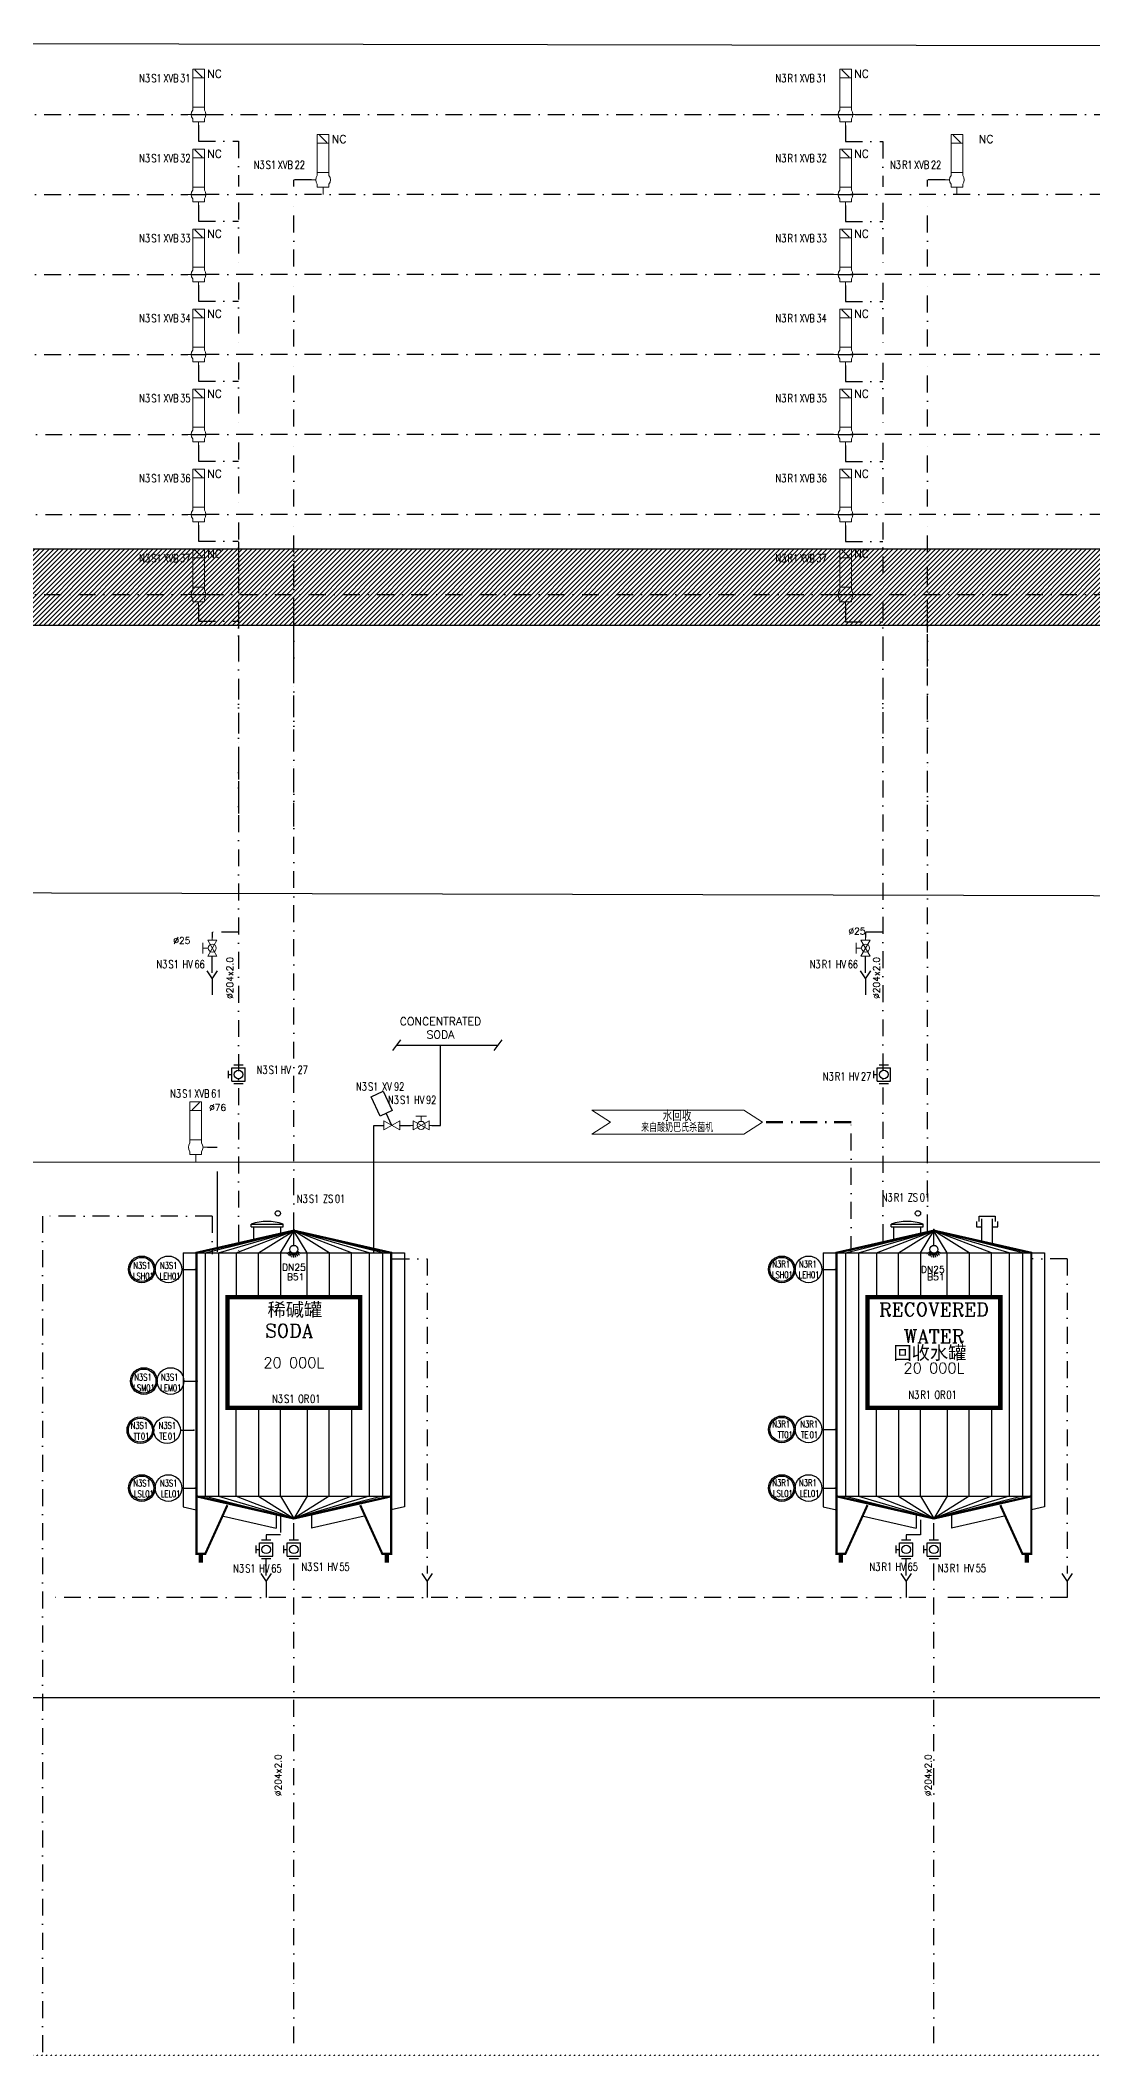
# Model space of a CAD drawing. Header units: inches. Extents: x 23279 to 25519, y 22340 to 23763.
# Drawn here: x 24223 to 24618, y 22953 to 23706 of the extents above; entities that cross this region are included whole.
import ezdxf
from ezdxf.enums import TextEntityAlignment as Align

# ---------------------------------------------------------------- set-up
doc = ezdxf.new("R2010")
doc.units = ezdxf.units.IN
doc.header["$MEASUREMENT"] = 0
doc.linetypes.add('DASHDOT', pattern=[25.4, 12.7, -6.35, 0, -6.35])
doc.linetypes.add('DASHDOT2', pattern=[12.7, 6.35, -3.175, 0, -3.175])
for name, color, linetype, lineweight in [('17 Pipe CIP', 4, 'DASHDOT2', 50), ('19 Pipe Process', 30, 'Continuous', 30), ('31 Equipment', 7, 'Continuous', 9), ('40 TXT Data', 7, 'Continuous', 9)]:
    doc.layers.add(name, color=color, linetype=linetype, lineweight=lineweight)
for name, color, linetype in [('CUVERIE', 7, 'Continuous'), ('FUTUR', 253, 'DASHDOT'), ('Future', 140, 'Continuous'), ('LIBELLE-INSTRUM', 7, 'Continuous'), ('MATERIEL-DIVERS', 7, 'Continuous'), ('REPERES', 7, 'Continuous'), ('Skid', 5, 'Continuous'), ('techn-data', 7, 'Continuous'), ('TEXTES', 7, 'Continuous'), ('TUYAUTERIE-EAU UTILITES FROIDE', 142, 'Continuous'), ('TUYAUTERIE-EGOUT', 32, 'Continuous'), ('TUYAUTERIE-NEP', 4, 'DASHDOT2'), ('TUYAUTERIE-NEP (CONCENTRES + DETERGENTS)', 1, 'Continuous'), ('TUYAUTERIE-PROCESS', 30, 'Continuous'), ('TXT_ENG', 7, 'Continuous'), ('TXT_FR', 7, 'Continuous'), ('VANNES', 7, 'Continuous')]:
    doc.layers.add(name, color=color, linetype=linetype)
doc.layers.get('REPERES').off()
doc.styles.add('ROMANC', font='romanc')
doc.styles.add('ROMANS', font='ROMANS.SHX')
doc.styles.add('USER1', font='TXT.SHX', dxfattribs={"bigfont": 'gbcbig.shx'})

# ---------------------------------------------------------------- blocks, each defined once
blk = doc.blocks.new('APV-VLV-SSEAT-SW42-3')
at = {"layer": '31 Equipment', "ltscale": 38}
for p, q in [((1.25, 15.25), (-1.25, 12.75)), ((-2, 2.5), (-2, 1.5)), ((2, 2.5), (2, 1.5)), ((-2, -2.5), (-2, -1.5)), ((2, -2.5), (-2, -2.5)), ((-2, -2.5), (2, -2.5)), ((0, -2.5), (0, -5)), ((2, -2.5), (2, -1.5))]:
    blk.add_line(p, q, dxfattribs=at)
at = {"layer": '31 Equipment'}
for p, q in [((-4, 0), (-2.5, 0)), ((2.5, 0), (4, 0))]:
    blk.add_line(p, q, dxfattribs=at)
at = {"layer": '31 Equipment', "lineweight": 30}
blk.add_line((2.5, 0), (-2.5, 0), dxfattribs=at)
at = {"layer": '31 Equipment', "ltscale": 38}
for points in [[(-2, 12.5), (2, 12.5), (2, 15.5), (-2, 15.5)], [(-2, 2.5), (2, 2.5), (2, 12.5), (-2, 12.5)]]:
    blk.add_lwpolyline(points, close=True, dxfattribs=at)
for start, end in [(143.1301, 216.8699), (323.1301, 36.8699)]:
    blk.add_arc((0, 0), 2.5, start, end, dxfattribs=at)
blk = doc.blocks.new('APV-VLV-SSEAT-SW41-3')
at = {"layer": '31 Equipment', "ltscale": 38}
for p, q in [((1.25, 15.25), (-1.25, 12.75)), ((-2, 2.5), (-2, 1.5)), ((2, 2.5), (2, 1.5)), ((2.5, 0), (4, 0)), ((-2, -2.5), (-2, -1.5)), ((2, -2.5), (-2, -2.5)), ((-2, -2.5), (2, -2.5)), ((0, -2.5), (0, -5)), ((2, -2.5), (2, -1.5))]:
    blk.add_line(p, q, dxfattribs=at)
for points in [[(-2, 12.5), (2, 12.5), (2, 15.5), (-2, 15.5)], [(-2, 2.5), (2, 2.5), (2, 12.5), (-2, 12.5)]]:
    blk.add_lwpolyline(points, close=True, dxfattribs=at)
for start, end in [(143.1301, 216.8699), (323.1301, 36.8699)]:
    blk.add_arc((0, 0), 2.5, start, end, dxfattribs=at)
blk = doc.blocks.new('INSTR-F-L-LS')
at = {"layer": 'MATERIEL-DIVERS'}
for radius in [5, 4.5]:
    blk.add_circle((0, 0), radius, dxfattribs=at)
at = {"layer": 'LIBELLE-INSTRUM', "style": 'ROMANS', "width": 0.8}
blk.add_attdef('LS?', text='', height=3, dxfattribs=at).set_placement((0, 0), align=Align.MIDDLE)
blk = doc.blocks.new('INSTR-M-L-LE')
at = {"color": 7, "extrusion": (0, -1, 0)}
blk.add_point((0, -10), dxfattribs=at)
at = {"layer": 'MATERIEL-DIVERS', "color": 7}
blk.add_line((0, -5), (0, -10), dxfattribs=at)
blk.add_circle((0, 0), 5, dxfattribs=at)
at = {"layer": 'LIBELLE-INSTRUM', "style": 'ROMANS', "width": 0.8}
blk.add_attdef('LE?', text='', height=3, dxfattribs=at).set_placement((0, 0), align=Align.MIDDLE)
blk = doc.blocks.new('trou')
at = {"layer": 'CUVERIE'}
for p, q in [((-6, 4), (-6, 5)), ((-6, 5), (6, 5)), ((-6, 4), (6, 4)), ((-5, -1), (-5, 4)), ((5, 4), (5, 1)), ((6, 4), (6, 5))]:
    blk.add_line(p, q, dxfattribs=at)
blk.add_arc((0, -12.5), 18.5, 71.07536, 108.92464, dxfattribs=at)
blk = doc.blocks.new('SPB')
at = {"color": 7}
for p, q in [((0, -6), (0, 0)), ((-2.598, -9), (-1.302, -8.25)), ((-2.124, -9.624), (-1.062, -8.562)), ((-1.5, -10.098), (-0.75, -8.802)), ((-0.774, -10.398), (-0.39, -8.952)), ((0, -10.5), (0, -9)), ((0.774, -10.398), (0.39, -8.952)), ((1.5, -10.098), (0.75, -8.802)), ((2.124, -9.624), (1.062, -8.562)), ((2.598, -9), (1.302, -8.25))]:
    blk.add_line(p, q, dxfattribs=at)
blk.add_circle((0, -7.5), 1.5, dxfattribs=at)
at = {"color": 7, "extrusion": (0, 1, 0)}
blk.add_point((0, 0), dxfattribs=at)
blk = doc.blocks.new('12M3')
at = {"color": 7}
for p, q in [((-33.2, 116.2), (0, 124.5)), ((-28.22, 116.2), (0, 124.5)), ((-21.58, 116.2), (0, 124.5)), ((-13.28, 116.2), (0, 124.5)), ((-4.98, 116.2), (0, 124.5)), ((33.2, 116.2), (0, 124.5)), ((28.22, 116.2), (0, 124.5)), ((21.58, 116.2), (0, 124.5)), ((13.28, 116.2), (0, 124.5)), ((4.98, 116.2), (0, 124.5)), ((-36.52, 116.2), (36.52, 116.2)), ((-33.2, 116.2), (-33.2, 24.9)), ((-28.22, 116.2), (-28.22, 24.9)), ((-21.58, 116.2), (-21.58, 99.6)), ((-13.28, 99.6), (-13.28, 116.2)), ((-4.98, 116.2), (-4.98, 99.6)), ((4.98, 99.6), (4.98, 116.2)), ((13.28, 116.2), (13.28, 99.6)), ((21.58, 99.6), (21.58, 116.2)), ((28.22, 116.2), (28.22, 24.9)), ((33.2, 116.2), (33.2, 24.9)), ((-21.58, 24.9), (-21.58, 58.1)), ((-13.28, 58.1), (-13.28, 24.9)), ((-4.98, 24.9), (-4.98, 58.1)), ((4.98, 58.1), (4.98, 24.9)), ((13.28, 24.9), (13.28, 58.1)), ((21.58, 58.1), (21.58, 24.9)), ((-36.52, 24.9), (36.52, 24.9)), ((-33.2, 24.9), (0, 16.6)), ((-28.22, 24.9), (0, 16.6)), ((-21.58, 24.9), (0, 16.6)), ((-13.28, 24.9), (0, 16.6)), ((-4.98, 24.9), (0, 16.6)), ((4.98, 24.9), (0, 16.6)), ((13.28, 24.9), (0, 16.6)), ((21.58, 24.9), (0, 16.6)), ((28.22, 24.9), (0, 16.6)), ((33.2, 24.9), (0, 16.6))]:
    blk.add_line(p, q, dxfattribs=at)
for points, const_width in [([(-24.9, 21.58), (-33.2, 3.32), (-36.52, 3.32), (-36.52, 116.2), (0, 124.5), (36.52, 116.2), (36.52, 3.32), (33.2, 3.32), (24.9, 21.58)], 0.83), ([(-36.52, 24.9), (0, 16.6), (36.52, 24.9)], 0.83), ([(-34.86, 3.32), (-34.86, 0)], 1.66), ([(34.86, 3.32), (34.86, 0)], 1.66)]:
    blk.add_lwpolyline(points, dxfattribs=dict(at, const_width=const_width))
at = {"color": 7, "const_width": 1.66}
blk.add_lwpolyline([(-24.9, 99.6), (24.9, 99.6), (24.9, 58.1), (-24.9, 58.1)], close=True, dxfattribs=at)
at = {"layer": 'TUYAUTERIE-PROCESS', "color": 7, "extrusion": (0, 1, 0)}
blk.add_point((0, 125), dxfattribs=at)
at = {"layer": 'TUYAUTERIE-PROCESS', "color": 2}
for p in [(0, 125), (0, 16.6)]:
    blk.add_point(p, dxfattribs=at)
at = {"layer": 'TUYAUTERIE-PROCESS', "color": 7, "extrusion": (0, -1, 0)}
blk.add_point((0, 16.6), dxfattribs=at)
at = {"layer": 'MATERIEL-DIVERS'}
blk.add_blockref('SPB', (0, 125), dxfattribs=at)
blk = doc.blocks.new('12M3I')
at = {"color": 7}
for p, q in [((-33.2, 116.2), (0, 124.5)), ((-28.22, 116.2), (0, 124.5)), ((-21.58, 116.2), (0, 124.5)), ((-13.28, 116.2), (0, 124.5)), ((-4.98, 116.2), (0, 124.5)), ((4.98, 116.2), (0, 124.5)), ((13.28, 116.2), (0, 124.5)), ((21.58, 116.2), (0, 124.5)), ((28.22, 116.2), (0, 124.5)), ((33.2, 116.2), (0, 124.5)), ((-41.5, 116.2), (41.5, 116.2)), ((-41.5, 116.2), (-41.5, 20.92)), ((-33.2, 116.2), (-33.2, 24.9)), ((-28.22, 116.2), (-28.22, 24.9)), ((-21.58, 116.2), (-21.58, 99.6)), ((-13.28, 99.6), (-13.28, 116.2)), ((-4.98, 116.2), (-4.98, 99.6)), ((4.98, 99.6), (4.98, 116.2)), ((13.28, 116.2), (13.28, 99.6)), ((21.58, 99.6), (21.58, 116.2)), ((28.22, 116.2), (28.22, 24.9)), ((33.2, 116.2), (33.2, 24.9)), ((41.5, 116.2), (41.5, 20.92)), ((-21.58, 24.9), (-21.58, 58.1)), ((-13.28, 58.1), (-13.28, 24.9)), ((-4.98, 24.9), (-4.98, 58.1)), ((4.98, 58.1), (4.98, 24.9)), ((13.28, 24.9), (13.28, 58.1)), ((21.58, 58.1), (21.58, 24.9)), ((-36.52, 24.9), (36.52, 24.9)), ((-33.2, 24.9), (0, 16.6)), ((-28.22, 24.9), (0, 16.6)), ((-21.58, 24.9), (0, 16.6)), ((-13.28, 24.9), (0, 16.6)), ((-4.98, 24.9), (0, 16.6)), ((33.2, 24.9), (0, 16.6)), ((28.22, 24.9), (0, 16.6)), ((21.58, 24.9), (0, 16.6)), ((13.28, 24.9), (0, 16.6)), ((4.98, 24.9), (0, 16.6)), ((-41.5, 20.92), (-36.55, 19.8)), ((-26.36, 17.48), (-6.64, 13)), ((-6.64, 18.26), (-6.64, 13)), ((6.64, 18.26), (6.64, 13)), ((26.36, 17.48), (6.64, 13)), ((41.5, 20.92), (36.55, 19.8))]:
    blk.add_line(p, q, dxfattribs=at)
for points, const_width in [([(-24.9, 21.58), (-33.2, 3.32), (-36.52, 3.32), (-36.52, 116.2), (0, 124.5), (36.52, 116.2), (36.52, 3.32), (33.2, 3.32), (24.9, 21.58)], 0.83), ([(-36.52, 24.9), (0, 16.6), (36.52, 24.9)], 0.83), ([(-34.86, 3.32), (-34.86, 0)], 1.66), ([(34.86, 3.32), (34.86, 0)], 1.66)]:
    blk.add_lwpolyline(points, dxfattribs=dict(at, const_width=const_width))
at = {"color": 7, "const_width": 1.66}
blk.add_lwpolyline([(-24.9, 99.6), (24.9, 99.6), (24.9, 58.1), (-24.9, 58.1)], close=True, dxfattribs=at)
at = {"layer": 'TUYAUTERIE-PROCESS', "color": 7, "extrusion": (0, 1, 0)}
blk.add_point((0, 125), dxfattribs=at)
at = {"layer": 'TUYAUTERIE-PROCESS', "color": 2}
for p in [(0, 125), (0, 16.6)]:
    blk.add_point(p, dxfattribs=at)
at = {"layer": 'TUYAUTERIE-PROCESS', "color": 7, "extrusion": (0, -1, 0)}
blk.add_point((0, 16.6), dxfattribs=at)
at = {"layer": 'MATERIEL-DIVERS'}
blk.add_blockref('SPB', (0, 125), dxfattribs=at)
blk = doc.blocks.new('DP')
at = {"color": 5}
blk.add_circle((0, 0), 1, dxfattribs=at)
blk = doc.blocks.new('VALVBUTT A BRIDES')
at = {"layer": 'VANNES'}
for p, q in [((-3.5, -1.73), (-3.5, 1.74)), ((-2.5, 2.5), (-2.5, -2.5)), ((-2.5, 2.5), (2.5, 2.5)), ((-1.4, 3.77), (1.4, 3.77)), ((0, 3.77), (0, 2.5)), ((2.5, 2.5), (2.5, -2.5)), ((3.5, -1.73), (3.5, 1.74)), ((-2.5, -2.5), (2.5, -2.5))]:
    blk.add_line(p, q, dxfattribs=at)
blk.add_circle((0, 0), 1.6, dxfattribs=at)
blk = doc.blocks.new('INSTR-F-L-TT')
at = {"layer": 'MATERIEL-DIVERS'}
for radius in [5, 4.5]:
    blk.add_circle((0, 0), radius, dxfattribs=at)
blk = doc.blocks.new('INSTR-M-L-TE')
at = {"color": 7, "extrusion": (0, -1, 0)}
blk.add_point((0, -10), dxfattribs=at)
at = {"layer": 'MATERIEL-DIVERS', "color": 7}
blk.add_line((0, -5), (0, -10), dxfattribs=at)
blk.add_circle((0, 0), 5, dxfattribs=at)
at = {"layer": 'LIBELLE-INSTRUM', "style": 'ROMANS', "width": 0.8, "flags": 8}
blk.add_attdef('TE', text='', height=3, dxfattribs=at).set_placement((0, 0), align=Align.MIDDLE)
blk = doc.blocks.new('VANNE SIEGE INCLINE')
at = {"color": 7}
for p, q in [((-3, 1.73), (-3, -1.73)), ((-3, -1.73), (3, 1.73)), ((3, -1.73), (-3, 1.73)), ((3, 1.73), (3, -1.73))]:
    blk.add_line(p, q, dxfattribs=at)
at = {"color": 7, "extrusion": (-1, 0, 0)}
blk.add_point((-3, 0), dxfattribs=at)
at = {"color": 7, "extrusion": (1, 0, 0)}
blk.add_point((3, 0), dxfattribs=at)
at = {"layer": 'VANNES'}
for p, q in [((3.23, 12.84), (-0.15, 5.59)), ((7.76, 10.73), (3.23, 12.84)), ((4.38, 3.47), (7.76, 10.73)), ((-0.15, 5.59), (4.38, 3.47)), ((0, 0), (2.11, 4.53))]:
    blk.add_line(p, q, dxfattribs=at)
blk = doc.blocks.new('APV-VLVM-BALL-KHV+MF-1')
at = {"layer": '31 Equipment', "ltscale": 38}
for p, q in [((-3, 0), (-4, 0)), ((3, 0), (4, 0))]:
    blk.add_line(p, q, dxfattribs=at)
at = {"layer": '31 Equipment'}
for p, q in [((-3, 1.734), (-3, -1.734)), ((-3, -1.734), (3, 1.734)), ((3, -1.734), (-3, 1.734)), ((-2, 3.5), (2, 3.5)), ((0, 1.5), (0, 3.5)), ((3, 1.734), (3, -1.734))]:
    blk.add_line(p, q, dxfattribs=at)
blk.add_circle((0, 0), 1.5, dxfattribs=at)
blk = doc.blocks.new('REPINS2')
at = {"layer": 'TEXTES', "style": 'ROMANS', "width": 0.7}
for tag, p in [('ZONE', (-3.35, 0.8)), ('SOUSZONE', (0.05, 0.8)), ('NUM', (0.7, -2.6))]:
    blk.add_attdef(tag, p, '', height=2.5, dxfattribs=at)
blk.add_attdef('ELEMENT', text='', height=2.5, dxfattribs=at).set_placement((-1.56, -2.59), align=Align.CENTER)
blk = doc.blocks.new('REPNORM')
at = {"layer": 'TEXTES', "style": 'ROMANS', "width": 0.75}
for tag, p in [('ZONE', (-9.75, -1.25)), ('SOUSZONE', (-5.25, -1.25)), ('ELEMENT', (0, -1.25)), ('NUM', (4.5, -1.25))]:
    blk.add_attdef(tag, p, '', height=3, dxfattribs=at)
blk = doc.blocks.new('REPNORM1')
at = {"layer": 'TEXTES', "style": 'ROMANS', "width": 0.75}
for tag, p in [('ZONE', (-9.75, -1.25)), ('SOUSZONE', (-5.25, -1.25)), ('ELEMENT', (-0.75, -1.25)), ('NUM', (5.59, -1.22))]:
    blk.add_attdef(tag, p, '', height=3, dxfattribs=at)
blk = doc.blocks.new('REPINS')
at = {"layer": 'TEXTES', "style": 'ROMANS', "width": 0.75}
for tag, p in [('ZONE', (-3.3, 1)), ('SOUSZONE', (0.1, 1)), ('NUM', (0.2, -3))]:
    blk.add_attdef(tag, p, '', height=2.5, dxfattribs=at)
blk.add_attdef('ELEMENT', text='', height=2.5, dxfattribs=at).set_placement((-0.2, -3), align=Align.RIGHT)
blk = doc.blocks.new('APV-SIGN-ARW-DWG-1')
at = {"layer": '31 Equipment'}
for p, q in [((-32, 4.49), (25, 4.49)), ((-32, 4.49), (-25, 0)), ((-25, 0), (-32, -4.49)), ((25, 4.49), (32, 0)), ((32, 0), (25, -4.49)), ((-32, -4.49), (25, -4.49))]:
    blk.add_line(p, q, dxfattribs=at)
at = {"layer": '31 Equipment', "style": 'ROMANS', "width": 0.8}
for tag, p in [('TEXT1', (0, 0.37)), ('TEXT2', (0, -3.63))]:
    blk.add_attdef(tag, text='', height=3, dxfattribs=at).set_placement(p, align=Align.CENTER)

msp = doc.modelspace()

# ---------------------------------------------------------------- hatches: boundary and pattern name
at = {"layer": 'Future', "linetype": 'ByBlock'}
h = msp.add_hatch(dxfattribs=at)
h.set_pattern_fill('ANSI31', color=4, scale=10)
h.paths.add_polyline_path([(23582.02, 22950.99), (25012.63, 22950.99), (25012.63, 23368.85), (25513.59, 23368.85), (25513.59, 23308.35), (25335.79, 23308.35), (25134.28, 23308.35), (25134.28, 22935.28), (24983.22, 22935.28), (24983.22, 22913.39), (24947.99, 22913.39), (24947.99, 22907.57), (24906.32, 22907.57), (24906.32, 22916.3), (24826.24, 22916.3), (24826.24, 22909.56), (23582.02, 22909.56)])
h.paths.add_polyline_path([(23453.25, 23515.71), (25440.65, 23515.71), (25440.65, 23487.02), (23453.25, 23487.02)])

# ---------------------------------------------------------------- linework, layer by layer
at = {"layer": '17 Pipe CIP'}
msp.add_line((24527.02, 23300.73), (24493.74, 23300.73), dxfattribs=at)
at = {"layer": 'FUTUR', "linetype": 'DASHDOT'}
msp.add_line((24282.3, 23524.58), (24282.3, 23518.58), dxfattribs=at)
at = {"layer": 'Future', "color": 4, "linetype": 'ByBlock'}
msp.add_lwpolyline([(23453.25, 23515.71), (25440.65, 23515.71), (25440.65, 23487.02), (23453.25, 23487.02), (23453.25, 23515.71)], dxfattribs=at)
at = {"layer": 'MATERIEL-DIVERS'}
for p, q in [((24574.01, 23263.54), (24574.01, 23261.54)), ((24574.01, 23261.54), (24576.01, 23261.54)), ((24575.01, 23265.54), (24581.01, 23265.54)), ((24575.01, 23263.54), (24575.01, 23265.54)), ((24575.01, 23265.54), (24581.01, 23265.54)), ((24576.01, 23255.54), (24576.01, 23264.54)), ((24580.01, 23255.54), (24580.01, 23264.54)), ((24580.01, 23261.54), (24582.01, 23261.54)), ((24581.01, 23265.54), (24581.01, 23263.54)), ((24581.01, 23265.54), (24581.01, 23263.54)), ((24582.01, 23261.54), (24582.01, 23263.54))]:
    msp.add_line(p, q, dxfattribs=at)
at = {"layer": 'Skid'}
msp.add_lwpolyline([(24867.1, 22391.88), (24867.1, 22556.53), (25518.76, 22556.53), (25518.76, 23702.66), (23445.67, 23706.44), (23445.67, 23388.76), (24910.92, 23384.98), (24910.92, 23084.87), (23557, 23084.87), (23557, 22429.72), (24735.31, 22429.72), (24735.31, 22391.88), (24867.1, 22391.88)], dxfattribs=at)
at = {"layer": 'TUYAUTERIE-EAU UTILITES FROIDE'}
for p, q in [((24285.62, 23291.3), (24289.3, 23291.3)), ((23469.72, 23285.58), (24760.98, 23285.93)), ((24289.3, 23282.26), (24289.3, 23252.05))]:
    msp.add_line(p, q, dxfattribs=at)
at = {"layer": 'TUYAUTERIE-EGOUT'}
for p, q in [((24307.64, 23130.76), (24307.64, 23137.04)), ((24547.64, 23130.76), (24547.64, 23137.04))]:
    msp.add_line(p, q, dxfattribs=at)
at = {"layer": 'TUYAUTERIE-NEP'}
for p, q in [((24045.27, 23678.58), (24278.27, 23678.58)), ((24282.3, 23674.58), (24282.3, 23668.58)), ((24285.27, 23678.58), (24981.19, 23678.58)), ((24524.89, 23674.4), (24524.89, 23668.4)), ((24282.3, 23668.58), (24297.3, 23668.58)), ((24297.3, 23668.58), (24297.3, 23651.58)), ((24524.89, 23668.4), (24538.89, 23668.4)), ((24538.89, 23668.4), (24538.89, 23651.4)), ((24318.01, 23651.58), (24318.01, 23654.08)), ((24324.6, 23654.08), (24318.01, 23654.08)), ((24555.64, 23651.58), (24555.64, 23654.08)), ((24562.23, 23654.08), (24555.64, 23654.08)), ((24045.27, 23648.58), (24278.27, 23648.58)), ((24282.3, 23644.58), (24282.3, 23638.58)), ((24282.3, 23644.58), (24282.3, 23638.58)), ((24981.19, 23648.58), (24285.27, 23648.58)), ((24297.3, 23645.58), (24297.3, 23621.58)), ((24318.01, 23621.58), (24318.01, 23645.58)), ((24524.89, 23644.4), (24524.89, 23638.4)), ((24538.89, 23645.4), (24538.89, 23621.4)), ((24555.63, 23621.58), (24555.63, 23645.57)), ((24282.3, 23638.58), (24297.3, 23638.58)), ((24524.89, 23638.4), (24538.89, 23638.4)), ((24045.27, 23618.58), (24278.27, 23618.58)), ((24282.3, 23614.58), (24282.3, 23608.58)), ((24282.3, 23614.58), (24282.3, 23608.58)), ((24981.19, 23618.58), (24285.27, 23618.58)), ((24297.3, 23615.58), (24297.3, 23591.58)), ((24318.01, 23591.58), (24318.01, 23615.58)), ((24524.89, 23614.4), (24524.89, 23608.4)), ((24538.89, 23615.4), (24538.89, 23591.4)), ((24555.64, 23591.58), (24555.63, 23615.58)), ((24282.3, 23608.58), (24297.3, 23608.58)), ((24524.89, 23608.4), (24538.89, 23608.4)), ((24045.27, 23588.58), (24278.27, 23588.58)), ((24282.3, 23584.58), (24282.3, 23578.58)), ((24282.3, 23584.58), (24282.3, 23578.58)), ((24981.19, 23588.58), (24285.27, 23588.58)), ((24297.3, 23585.58), (24297.3, 23561.58)), ((24318.01, 23561.58), (24318.01, 23585.58)), ((24524.89, 23584.4), (24524.89, 23578.4)), ((24538.89, 23585.4), (24538.89, 23561.4)), ((24555.64, 23561.58), (24555.64, 23585.58)), ((24282.3, 23578.58), (24297.3, 23578.58)), ((24524.89, 23578.4), (24538.89, 23578.4)), ((24135.27, 23558.58), (24278.27, 23558.58)), ((24282.3, 23554.58), (24282.3, 23548.58)), ((24282.3, 23554.58), (24282.3, 23548.58)), ((24981.19, 23558.58), (24285.27, 23558.58)), ((24297.3, 23555.58), (24297.3, 23531.58)), ((24318.01, 23531.58), (24318.01, 23555.58)), ((24524.89, 23554.4), (24524.89, 23548.4)), ((24538.89, 23555.4), (24538.89, 23531.58)), ((24555.64, 23531.58), (24555.64, 23555.58)), ((24282.3, 23548.58), (24297.3, 23548.58)), ((24524.89, 23548.4), (24538.89, 23548.4)), ((24135.27, 23528.58), (24278.27, 23528.58)), ((24282.3, 23524.58), (24282.3, 23518.58)), ((24981.19, 23528.58), (24285.27, 23528.58)), ((24297.3, 23525.58), (24297.3, 23501.58)), ((24318.01, 23501.58), (24318.01, 23525.58)), ((24524.89, 23524.4), (24524.89, 23518.4)), ((24538.89, 23525.58), (24538.89, 23501.58)), ((24555.64, 23501.58), (24555.64, 23525.58)), ((24282.3, 23518.58), (24297.3, 23518.58)), ((24297.3, 23518.22), (24297.3, 23252.08)), ((24318.01, 23260.54), (24318.01, 23518.22)), ((24524.89, 23518.4), (24538.89, 23518.4)), ((24555.65, 23259.72), (24555.64, 23518.22)), ((24045.27, 23498.58), (24278.27, 23498.58)), ((24282.3, 23494.58), (24282.3, 23488.58)), ((24285.27, 23498.58), (24981.19, 23498.58)), ((24297.3, 23495.58), (24297.3, 23471.58)), ((24318.01, 23471.58), (24318.01, 23495.58)), ((24524.89, 23494.4), (24524.89, 23488.4)), ((24538.89, 23495.58), (24538.89, 23471.58)), ((24555.64, 23471.58), (24555.64, 23495.58)), ((24282.3, 23488.58), (24297.3, 23488.58)), ((24524.89, 23488.4), (24538.89, 23488.4)), ((24538.89, 23480.08), (24538.89, 23255.91)), ((24297.3, 23465.58), (24297.3, 23441.58)), ((24318.01, 23441.58), (24318.01, 23465.58)), ((24538.89, 23465.58), (24538.89, 23441.58)), ((24555.64, 23441.58), (24555.64, 23465.58)), ((24297.3, 23435.58), (24297.3, 23411.58)), ((24318.01, 23411.58), (24318.01, 23435.58)), ((24555.64, 23411.58), (24555.64, 23435.58)), ((24297.3, 23371.95), (24287.45, 23371.95)), ((24287.45, 23371.95), (24287.45, 23370)), ((24538.89, 23371.95), (24532.39, 23371.95)), ((24532.39, 23371.95), (24532.39, 23370)), ((24285.45, 23357.43), (24287.45, 23354.43)), ((24287.45, 23356.72), (24287.45, 23363)), ((24287.45, 23354.43), (24289.45, 23357.43)), ((24530.39, 23357.43), (24532.39, 23354.43)), ((24532.39, 23356.72), (24532.39, 23363)), ((24532.39, 23354.43), (24534.39, 23357.43)), ((24287.45, 23354.43), (24287.45, 23348.43)), ((24532.39, 23354.43), (24532.39, 23348.43)), ((24527.02, 23251.69), (24527.02, 23300.73)), ((24287.34, 23265.54), (24223.82, 23265.54)), ((24223.82, 23265.54), (24223.82, 22577.49)), ((24287.34, 23265.54), (24287.34, 23251.24)), ((24355.01, 23249.54), (24368.01, 23249.54)), ((24368.01, 23249.54), (24368.01, 23131.54)), ((24608.01, 23249.54), (24594.53, 23249.54)), ((24608.01, 23249.54), (24608.01, 23131.54)), ((24312.99, 23153.22), (24312.99, 23146)), ((24312.99, 23146), (24307.64, 23146)), ((24307.64, 23146), (24307.64, 23144.04)), ((24318.01, 23144.04), (24318.01, 23151.54)), ((24552.99, 23146), (24547.64, 23146)), ((24547.64, 23146), (24547.64, 23144.04)), ((24552.99, 23151.59), (24552.99, 23146)), ((24558.01, 23144.04), (24558.01, 23151.54)), ((24558.01, 23039.32), (24558.01, 23138.04)), ((24305.64, 23131.48), (24307.64, 23128.48)), ((24307.64, 23128.48), (24309.64, 23131.48)), ((24318.01, 23039.32), (24318.01, 23137.04)), ((24366.01, 23131.54), (24368.01, 23128.54)), ((24368.01, 23128.54), (24370.01, 23131.54)), ((24545.64, 23131.48), (24547.64, 23128.48)), ((24547.64, 23128.48), (24549.64, 23131.48)), ((24606.01, 23131.54), (24608.01, 23128.54)), ((24608.01, 23128.54), (24610.01, 23131.54)), ((24307.64, 23128.48), (24307.64, 23122.48)), ((24368.01, 23128.54), (24368.01, 23122.54)), ((24547.64, 23128.48), (24547.64, 23122.48)), ((24608.01, 23128.54), (24608.01, 23122.54)), ((24315.01, 23122.55), (24228.01, 23122.55)), ((24555.01, 23122.54), (24321.01, 23122.55)), ((24608.01, 23122.54), (24561.01, 23122.54)), ((24318.01, 22979.32), (24318.01, 23039.32)), ((24558.01, 22979.32), (24558.01, 23039.32)), ((24318.01, 22955.32), (24318.01, 22979.32)), ((24558.01, 22955.32), (24558.01, 22979.32))]:
    msp.add_line(p, q, dxfattribs=at)
at = {"layer": 'TUYAUTERIE-NEP (CONCENTRES + DETERGENTS)'}
for p, q in [((24358.01, 23331.54), (24355.01, 23327.54)), ((24356.51, 23329.54), (24394.51, 23329.54)), ((24373.01, 23299.54), (24373.01, 23329.54)), ((24396.01, 23331.54), (24393.01, 23327.54)), ((24348.01, 23251.54), (24348.01, 23299.54)), ((24348.01, 23299.54), (24351.75, 23299.54)), ((24348.01, 23299.54), (24351.75, 23299.54)), ((24357.75, 23299.54), (24361.75, 23299.54)), ((24369.75, 23299.54), (24373.01, 23299.54))]:
    msp.add_line(p, q, dxfattribs=at)

# ---------------------------------------------------------------- block references
at = {"layer": '19 Pipe Process'}
for name, p in [('12M3I', (24318.01, 23135.54)), ('12M3I', (24558.01, 23135.54)), ('12M3', (24558.01, 23135.54))]:
    msp.add_blockref(name, p, dxfattribs=at)
at = {"layer": '31 Equipment', "xscale": -1, "rotation": 90}
for p in [(24287.45, 23366), (24532.39, 23366)]:
    msp.add_blockref('APV-VLVM-BALL-KHV+MF-1', p, dxfattribs=at)
at = {"layer": '31 Equipment', "xscale": -1}
msp.add_blockref('VANNE SIEGE INCLINE', (24354.75, 23299.54), dxfattribs=at)
at = {"layer": '31 Equipment'}
msp.add_blockref('APV-VLVM-BALL-KHV+MF-1', (24365.75, 23299.54), dxfattribs=at)
at = {"layer": 'FUTUR', "linetype": 'DASHDOT', "xscale": -1.100000000000362, "yscale": 1.099999999999909, "zscale": 1.1}
msp.add_blockref('APV-VLV-SSEAT-SW42-3', (24282.3, 23528.57), dxfattribs=at)
at = {"layer": 'MATERIEL-DIVERS'}
ref = msp.add_blockref('APV-SIGN-ARW-DWG-1', (24461.74, 23300.73), dxfattribs=at)
ref.add_attrib('TEXT1', '水回收', dxfattribs={"layer": '31 Equipment', "height": 4, "style": 'USER1'}).set_placement((24461.74, 23301.1), align=Align.CENTER)
ref.add_attrib('TEXT2', '来自酸奶巴氏杀菌机', dxfattribs={"layer": '31 Equipment', "height": 3, "style": 'USER1'}).set_placement((24461.74, 23297.1), align=Align.CENTER)
for name, p in [('DP', (24312.01, 23266.54)), ('DP', (24552.01, 23266.54)), ('trou', (24308.01, 23257.54)), ('trou', (24548.01, 23257.54)), ('INSTR-F-L-LS', (24261.01, 23245.54)), ('INSTR-F-L-LS', (24501.01, 23245.54)), ('INSTR-F-L-LS', (24261.81, 23203.66)), ('INSTR-F-L-TT', (24501.01, 23185.54)), ('INSTR-F-L-TT', (24260.47, 23185.22)), ('INSTR-F-L-LS', (24261.01, 23163.54)), ('INSTR-F-L-LS', (24501.01, 23163.54))]:
    msp.add_blockref(name, p, dxfattribs=at)
at = {"layer": 'MATERIEL-DIVERS', "rotation": 90}
for name, p in [('INSTR-M-L-LE', (24271.01, 23245.54)), ('INSTR-M-L-LE', (24511.01, 23245.54)), ('INSTR-M-L-LE', (24271.81, 23203.66)), ('INSTR-M-L-TE', (24511.01, 23185.54)), ('INSTR-M-L-TE', (24270.47, 23185.22)), ('INSTR-M-L-LE', (24271.01, 23163.54)), ('INSTR-M-L-LE', (24511.01, 23163.54))]:
    msp.add_blockref(name, p, dxfattribs=at)
at = {"layer": 'REPERES'}
for name, p, values in [('REPNORM1', (24269.83, 23691.91), {'ZONE': 'N3', 'SOUSZONE': 'S1', 'ELEMENT': 'XVB', 'NUM': '31'}), ('REPNORM1', (24508.4, 23691.91), {'ZONE': 'N3', 'SOUSZONE': 'R1', 'ELEMENT': 'XVB', 'NUM': '31'}), ('REPNORM1', (24269.83, 23661.91), {'ZONE': 'N3', 'SOUSZONE': 'S1', 'ELEMENT': 'XVB', 'NUM': '32'}), ('REPNORM1', (24312.75, 23659.44), {'ZONE': 'N3', 'SOUSZONE': 'S1', 'ELEMENT': 'XVB', 'NUM': '22'}), ('REPNORM1', (24508.4, 23661.91), {'ZONE': 'N3', 'SOUSZONE': 'R1', 'ELEMENT': 'XVB', 'NUM': '32'}), ('REPNORM1', (24551.32, 23659.44), {'ZONE': 'N3', 'SOUSZONE': 'R1', 'ELEMENT': 'XVB', 'NUM': '22'}), ('REPNORM1', (24269.83, 23631.91), {'ZONE': 'N3', 'SOUSZONE': 'S1', 'ELEMENT': 'XVB', 'NUM': '33'}), ('REPNORM1', (24508.4, 23631.91), {'ZONE': 'N3', 'SOUSZONE': 'R1', 'ELEMENT': 'XVB', 'NUM': '33'}), ('REPNORM1', (24269.83, 23601.91), {'ZONE': 'N3', 'SOUSZONE': 'S1', 'ELEMENT': 'XVB', 'NUM': '34'}), ('REPNORM1', (24508.4, 23601.91), {'ZONE': 'N3', 'SOUSZONE': 'R1', 'ELEMENT': 'XVB', 'NUM': '34'}), ('REPNORM1', (24269.83, 23571.91), {'ZONE': 'N3', 'SOUSZONE': 'S1', 'ELEMENT': 'XVB', 'NUM': '35'}), ('REPNORM1', (24508.4, 23571.91), {'ZONE': 'N3', 'SOUSZONE': 'R1', 'ELEMENT': 'XVB', 'NUM': '35'}), ('REPNORM1', (24269.83, 23541.91), {'ZONE': 'N3', 'SOUSZONE': 'S1', 'ELEMENT': 'XVB', 'NUM': '36'}), ('REPNORM1', (24508.4, 23541.91), {'ZONE': 'N3', 'SOUSZONE': 'R1', 'ELEMENT': 'XVB', 'NUM': '36'}), ('REPNORM1', (24269.83, 23511.91), {'ZONE': 'N3', 'SOUSZONE': 'S1', 'ELEMENT': 'XVB', 'NUM': '37'}), ('REPNORM1', (24508.4, 23511.91), {'ZONE': 'N3', 'SOUSZONE': 'R1', 'ELEMENT': 'XVB', 'NUM': '37'}), ('REPNORM', (24276.26, 23359.69), {'ZONE': 'N3', 'SOUSZONE': 'S1', 'ELEMENT': 'HV', 'NUM': '66'}), ('REPNORM', (24521.2, 23359.69), {'ZONE': 'N3', 'SOUSZONE': 'R1', 'ELEMENT': 'HV', 'NUM': '66'}), ('REPNORM1', (24313.84, 23320.11), {'ZONE': 'N3', 'SOUSZONE': 'S1', 'ELEMENT': 'HV', 'NUM': '27'}), ('REPNORM', (24526.14, 23317.64), {'ZONE': 'N3', 'SOUSZONE': 'R1', 'ELEMENT': 'HV', 'NUM': '27'}), ('REPNORM1', (24281.43, 23311.18), {'ZONE': 'N3', 'SOUSZONE': 'S1', 'ELEMENT': 'XVB', 'NUM': '61'}), ('REPNORM', (24351.09, 23313.81), {'ZONE': 'N3', 'SOUSZONE': 'S1', 'ELEMENT': 'XV', 'NUM': '92'}), ('REPNORM', (24363.09, 23308.81), {'ZONE': 'N3', 'SOUSZONE': 'S1', 'ELEMENT': 'HV', 'NUM': '92'}), ('REPNORM', (24548.2, 23272.26), {'ZONE': 'N3', 'SOUSZONE': 'R1', 'ELEMENT': 'ZS', 'NUM': '01'}), ('REPNORM', (24319.61, 23196.74), {'ZONE': 'N3', 'SOUSZONE': 'S1', 'ELEMENT': 'OR', 'NUM': '01'}), ('REPNORM', (24558.2, 23198.26), {'ZONE': 'N3', 'SOUSZONE': 'R1', 'ELEMENT': 'OR', 'NUM': '01'}), ('REPINS', (24270.6, 23184.74), {'ZONE': 'N3', 'SOUSZONE': 'S1', 'ELEMENT': 'TE', 'NUM': '01'}), ('REPINS', (24511.2, 23185.26), {'ZONE': 'N3', 'SOUSZONE': 'R1', 'ELEMENT': 'TE', 'NUM': '01'}), ('REPNORM', (24305.06, 23133.16), {'ZONE': 'N3', 'SOUSZONE': 'S1', 'ELEMENT': 'HV', 'NUM': '65'}), ('REPNORM', (24330.61, 23133.74), {'ZONE': 'N3', 'SOUSZONE': 'S1', 'ELEMENT': 'HV', 'NUM': '55'}), ('REPNORM', (24543.65, 23133.76), {'ZONE': 'N3', 'SOUSZONE': 'R1', 'ELEMENT': 'HV', 'NUM': '65'}), ('REPNORM', (24569.2, 23133.26), {'ZONE': 'N3', 'SOUSZONE': 'R1', 'ELEMENT': 'HV', 'NUM': '55'})]:
    msp.add_blockref(name, p, dxfattribs=at).add_auto_attribs(values)
at = {"layer": 'REPERES', "rotation": 7.601981207739284e-05}
msp.add_blockref('REPNORM', (24328.94, 23271.74), dxfattribs=at).add_auto_attribs({'ZONE': 'N3', 'SOUSZONE': 'S1', 'ELEMENT': 'ZS', 'NUM': '01'})
at = {"layer": 'REPERES'}
ref = msp.add_blockref('REPINS2', (24261.61, 23244.74), dxfattribs=at)
ref.add_attrib('ZONE', 'N3', (24257.81, 23245.74), dxfattribs={"layer": 'TEXTES', "height": 2.5, "style": 'ROMANS', "width": 0.75})
ref.add_attrib('SOUSZONE', 'S1', (24261.21, 23245.74), dxfattribs={"layer": 'TEXTES', "height": 2.5, "style": 'ROMANS', "width": 0.75})
ref.add_attrib('ELEMENT', 'LSH', dxfattribs={"layer": 'TEXTES', "height": 2.5, "style": 'ROMANS', "width": 0.75}).set_placement((24262.41, 23241.74), align=Align.RIGHT)
ref.add_attrib('NUM', '01', (24262.31, 23241.74), dxfattribs={"layer": 'TEXTES', "height": 2.5, "style": 'ROMANS', "width": 0.75})
ref = msp.add_blockref('REPINS2', (24271.61, 23244.74), dxfattribs=at)
ref.add_attrib('ZONE', 'N3', (24267.81, 23245.74), dxfattribs={"layer": 'TEXTES', "height": 2.5, "style": 'ROMANS', "width": 0.75})
ref.add_attrib('SOUSZONE', 'S1', (24271.21, 23245.74), dxfattribs={"layer": 'TEXTES', "height": 2.5, "style": 'ROMANS', "width": 0.75})
ref.add_attrib('ELEMENT', 'LEH', dxfattribs={"layer": 'TEXTES', "height": 2.5, "style": 'ROMANS', "width": 0.75}).set_placement((24272.41, 23241.74), align=Align.RIGHT)
ref.add_attrib('NUM', '01', (24272.31, 23241.74), dxfattribs={"layer": 'TEXTES', "height": 2.5, "style": 'ROMANS', "width": 0.75})
ref = msp.add_blockref('REPINS2', (24501.2, 23245.26), dxfattribs=at)
ref.add_attrib('ZONE', 'N3', (24497.4, 23246.26), dxfattribs={"layer": 'TEXTES', "height": 2.5, "style": 'ROMANS', "width": 0.75})
ref.add_attrib('SOUSZONE', 'R1', (24500.8, 23246.26), dxfattribs={"layer": 'TEXTES', "height": 2.5, "style": 'ROMANS', "width": 0.75})
ref.add_attrib('ELEMENT', 'LSH', dxfattribs={"layer": 'TEXTES', "height": 2.5, "style": 'ROMANS', "width": 0.75}).set_placement((24502, 23242.26), align=Align.RIGHT)
ref.add_attrib('NUM', '01', (24501.9, 23242.26), dxfattribs={"layer": 'TEXTES', "height": 2.5, "style": 'ROMANS', "width": 0.75})
ref = msp.add_blockref('REPINS2', (24511.2, 23245.26), dxfattribs=at)
ref.add_attrib('ZONE', 'N3', (24507.4, 23246.26), dxfattribs={"layer": 'TEXTES', "height": 2.5, "style": 'ROMANS', "width": 0.75})
ref.add_attrib('SOUSZONE', 'R1', (24510.8, 23246.26), dxfattribs={"layer": 'TEXTES', "height": 2.5, "style": 'ROMANS', "width": 0.75})
ref.add_attrib('ELEMENT', 'LEH', dxfattribs={"layer": 'TEXTES', "height": 2.5, "style": 'ROMANS', "width": 0.75}).set_placement((24512, 23242.26), align=Align.RIGHT)
ref.add_attrib('NUM', '01', (24511.9, 23242.26), dxfattribs={"layer": 'TEXTES', "height": 2.5, "style": 'ROMANS', "width": 0.75})
ref = msp.add_blockref('REPINS2', (24261.96, 23202.8), dxfattribs=at)
ref.add_attrib('ZONE', 'N3', (24258.16, 23203.8), dxfattribs={"layer": 'TEXTES', "height": 2.5, "style": 'ROMANS', "width": 0.75})
ref.add_attrib('SOUSZONE', 'S1', (24261.56, 23203.8), dxfattribs={"layer": 'TEXTES', "height": 2.5, "style": 'ROMANS', "width": 0.75})
ref.add_attrib('ELEMENT', 'LSM', dxfattribs={"layer": 'TEXTES', "height": 2.5, "style": 'ROMANS', "width": 0.75}).set_placement((24262.76, 23199.8), align=Align.RIGHT)
ref.add_attrib('NUM', '01', (24262.66, 23199.8), dxfattribs={"layer": 'TEXTES', "height": 2.5, "style": 'ROMANS', "width": 0.75})
ref = msp.add_blockref('REPINS2', (24271.96, 23202.8), dxfattribs=at)
ref.add_attrib('ZONE', 'N3', (24268.16, 23203.8), dxfattribs={"layer": 'TEXTES', "height": 2.5, "style": 'ROMANS', "width": 0.75})
ref.add_attrib('SOUSZONE', 'S1', (24271.56, 23203.8), dxfattribs={"layer": 'TEXTES', "height": 2.5, "style": 'ROMANS', "width": 0.75})
ref.add_attrib('ELEMENT', 'LEM', dxfattribs={"layer": 'TEXTES', "height": 2.5, "style": 'ROMANS', "width": 0.75}).set_placement((24272.76, 23199.8), align=Align.RIGHT)
ref.add_attrib('NUM', '01', (24272.66, 23199.8), dxfattribs={"layer": 'TEXTES', "height": 2.5, "style": 'ROMANS', "width": 0.75})
ref = msp.add_blockref('REPINS2', (24260.6, 23184.74), dxfattribs=at)
ref.add_attrib('ZONE', 'N3', (24256.8, 23185.74), dxfattribs={"layer": 'TEXTES', "height": 2.5, "style": 'ROMANS', "width": 0.75})
ref.add_attrib('SOUSZONE', 'S1', (24260.2, 23185.74), dxfattribs={"layer": 'TEXTES', "height": 2.5, "style": 'ROMANS', "width": 0.75})
ref.add_attrib('ELEMENT', 'TT', dxfattribs={"layer": 'TEXTES', "height": 2.5, "style": 'ROMANS', "width": 0.75}).set_placement((24260.48, 23181.67), align=Align.RIGHT)
ref.add_attrib('NUM', '01', (24260.67, 23181.74), dxfattribs={"layer": 'TEXTES', "height": 2.5, "style": 'ROMANS', "width": 0.75})
ref = msp.add_blockref('REPINS2', (24501.2, 23185.26), dxfattribs=at)
ref.add_attrib('ZONE', 'N3', (24497.4, 23186.26), dxfattribs={"layer": 'TEXTES', "height": 2.5, "style": 'ROMANS', "width": 0.75})
ref.add_attrib('SOUSZONE', 'R1', (24500.8, 23186.26), dxfattribs={"layer": 'TEXTES', "height": 2.5, "style": 'ROMANS', "width": 0.75})
ref.add_attrib('ELEMENT', 'TT', dxfattribs={"layer": 'TEXTES', "height": 2.5, "style": 'ROMANS', "width": 0.75}).set_placement((24502, 23182.26), align=Align.RIGHT)
ref.add_attrib('NUM', '01', (24501.9, 23182.26), dxfattribs={"layer": 'TEXTES', "height": 2.5, "style": 'ROMANS', "width": 0.75})
ref = msp.add_blockref('REPINS2', (24261.61, 23163.08), dxfattribs=at)
ref.add_attrib('ZONE', 'N3', (24257.81, 23164.08), dxfattribs={"layer": 'TEXTES', "height": 2.5, "style": 'ROMANS', "width": 0.75})
ref.add_attrib('SOUSZONE', 'S1', (24261.21, 23164.08), dxfattribs={"layer": 'TEXTES', "height": 2.5, "style": 'ROMANS', "width": 0.75})
ref.add_attrib('ELEMENT', 'LSL', dxfattribs={"layer": 'TEXTES', "height": 2.5, "style": 'ROMANS', "width": 0.75}).set_placement((24262.41, 23160.08), align=Align.RIGHT)
ref.add_attrib('NUM', '01', (24262.31, 23160.08), dxfattribs={"layer": 'TEXTES', "height": 2.5, "style": 'ROMANS', "width": 0.75})
ref = msp.add_blockref('REPINS2', (24271.61, 23163.08), dxfattribs=at)
ref.add_attrib('ZONE', 'N3', (24267.81, 23164.08), dxfattribs={"layer": 'TEXTES', "height": 2.5, "style": 'ROMANS', "width": 0.75})
ref.add_attrib('SOUSZONE', 'S1', (24271.21, 23164.08), dxfattribs={"layer": 'TEXTES', "height": 2.5, "style": 'ROMANS', "width": 0.75})
ref.add_attrib('ELEMENT', 'LEL', dxfattribs={"layer": 'TEXTES', "height": 2.5, "style": 'ROMANS', "width": 0.75}).set_placement((24272.41, 23160.08), align=Align.RIGHT)
ref.add_attrib('NUM', '01', (24272.31, 23160.08), dxfattribs={"layer": 'TEXTES', "height": 2.5, "style": 'ROMANS', "width": 0.75})
ref = msp.add_blockref('REPINS2', (24501.2, 23163.26), dxfattribs=at)
ref.add_attrib('ZONE', 'N3', (24497.4, 23164.26), dxfattribs={"layer": 'TEXTES', "height": 2.5, "style": 'ROMANS', "width": 0.75})
ref.add_attrib('SOUSZONE', 'R1', (24500.8, 23164.26), dxfattribs={"layer": 'TEXTES', "height": 2.5, "style": 'ROMANS', "width": 0.75})
ref.add_attrib('ELEMENT', 'LSL', dxfattribs={"layer": 'TEXTES', "height": 2.5, "style": 'ROMANS', "width": 0.75}).set_placement((24502, 23160.26), align=Align.RIGHT)
ref.add_attrib('NUM', '01', (24501.9, 23160.26), dxfattribs={"layer": 'TEXTES', "height": 2.5, "style": 'ROMANS', "width": 0.75})
ref = msp.add_blockref('REPINS2', (24511.2, 23163.26), dxfattribs=at)
ref.add_attrib('ZONE', 'N3', (24507.4, 23164.26), dxfattribs={"layer": 'TEXTES', "height": 2.5, "style": 'ROMANS', "width": 0.75})
ref.add_attrib('SOUSZONE', 'R1', (24510.8, 23164.26), dxfattribs={"layer": 'TEXTES', "height": 2.5, "style": 'ROMANS', "width": 0.75})
ref.add_attrib('ELEMENT', 'LEL', dxfattribs={"layer": 'TEXTES', "height": 2.5, "style": 'ROMANS', "width": 0.75}).set_placement((24512, 23160.26), align=Align.RIGHT)
ref.add_attrib('NUM', '01', (24511.9, 23160.26), dxfattribs={"layer": 'TEXTES', "height": 2.5, "style": 'ROMANS', "width": 0.75})
at = {"layer": 'TUYAUTERIE-NEP', "xscale": -1.100000000000362, "yscale": 1.099999999999909, "zscale": 1.1}
for name, p in [('APV-VLV-SSEAT-SW41-3', (24329, 23654.08)), ('APV-VLV-SSEAT-SW41-3', (24566.63, 23654.08)), ('APV-VLV-SSEAT-SW42-3', (24524.89, 23588.58)), ('APV-VLV-SSEAT-SW42-3', (24524.89, 23558.58)), ('APV-VLV-SSEAT-SW42-3', (24524.89, 23528.58))]:
    msp.add_blockref(name, p, dxfattribs=at)
at = {"layer": 'VANNES'}
for name, p, xscale, yscale, zscale in [('APV-VLV-SSEAT-SW42-3', (24282.3, 23678.57), -1.100000000000362, 1.099999999999909, 1.1), ('APV-VLV-SSEAT-SW42-3', (24524.89, 23678.58), -1.100000000000362, 1.099999999999909, 1.1), ('APV-VLV-SSEAT-SW42-3', (24282.3, 23648.57), -1.100000000000362, 1.099999999999909, 1.1), ('APV-VLV-SSEAT-SW42-3', (24524.89, 23648.58), -1.100000000000362, 1.099999999999909, 1.1), ('APV-VLV-SSEAT-SW42-3', (24282.3, 23618.57), -1.100000000000362, 1.099999999999909, 1.1), ('APV-VLV-SSEAT-SW42-3', (24524.89, 23618.58), -1.100000000000362, 1.099999999999909, 1.1), ('APV-VLV-SSEAT-SW42-3', (24282.3, 23588.57), -1.100000000000362, 1.099999999999909, 1.1), ('APV-VLV-SSEAT-SW42-3', (24282.3, 23558.57), -1.100000000000362, 1.099999999999909, 1.1), ('APV-VLV-SSEAT-SW42-3', (24282.3, 23498.57), -1.100000000000362, 1.099999999999909, 1.1), ('APV-VLV-SSEAT-SW42-3', (24524.89, 23498.58), -1.100000000000362, 1.099999999999909, 1.1), ('APV-VLV-SSEAT-SW41-3', (24281.22, 23291.3), 1.100000000000362, 1.100000000000362, 1.100000000000362)]:
    msp.add_blockref(name, p, dxfattribs=dict(at, xscale=xscale, yscale=yscale, zscale=zscale))
at = {"layer": 'VANNES', "rotation": 90}
for p in [(24297.3, 23318.6), (24539.24, 23318.6), (24307.64, 23140.54), (24318.01, 23140.54), (24547.64, 23140.54), (24558.01, 23140.54)]:
    msp.add_blockref('VALVBUTT A BRIDES', p, dxfattribs=at)

# ---------------------------------------------------------------- texts
at = {"layer": '40 TXT Data', "style": 'ROMANS'}
for p in [(24313.63, 23245.05), (24553.14, 23244.26)]:
    msp.add_text('DN25', height=2.5, dxfattribs=at).set_placement(p)
at = {"layer": 'techn-data', "style": 'ROMANS'}
for s, p in [('%%C25', (24529.17, 23372.37)), ('%%C25', (24276.05, 23368.85)), ('%%C76', (24289.43, 23306.2)), ('B51', (24318.69, 23242.72)), ('B51', (24558.75, 23242.72))]:
    msp.add_text(s, height=2.5, dxfattribs=at).set_placement(p, align=Align.MIDDLE_CENTER)
for p in [(24294.08, 23354.79), (24536.45, 23354.79), (24312.11, 23055.86), (24555.83, 23055.86)]:
    msp.add_text('%%C204x2.0', height=2.5, rotation=90, dxfattribs=at).set_placement(p, align=Align.MIDDLE_CENTER)
at = {"layer": 'TEXTES', "style": 'ROMANS'}
for p in [(24285.54, 23692.35), (24528.13, 23692.36), (24285.54, 23662.35), (24332.24, 23667.86), (24528.13, 23662.36), (24574.83, 23667.87), (24285.54, 23632.35), (24528.13, 23632.36), (24285.54, 23602.35), (24528.13, 23602.36), (24285.54, 23572.35), (24528.13, 23572.36), (24285.54, 23542.35), (24528.13, 23542.36), (24285.54, 23512.35), (24528.13, 23512.36)]:
    msp.add_text('NC', height=3, dxfattribs=at).set_placement(p)
at = {"layer": 'TXT_ENG', "style": 'ROMANC'}
for s, height, p in [('CONCENTRATED', 3, (24373.01, 23338.54)), ('SODA', 3, (24373.01, 23333.54)), ('RECOVERED', 5, (24558.01, 23230.54)), ('SODA ', 5, (24318.01, 23222.54)), ('WATER', 5, (24558.01, 23220.54)), ('20 000L', 4, (24318.01, 23210.54)), ('20 000L', 4, (24558.01, 23208.54))]:
    msp.add_text(s, height=height, dxfattribs=at).set_placement(p, align=Align.MIDDLE)
at = {"layer": 'TXT_FR', "char_height": 5, "width": 28.5145, "attachment_point": 5, "style": 'ROMANC'}
for s, insert in [('{\\fSimSun|b0|i0|c134|p2;稀碱罐}', (24318.4, 23230.16)), ('{\\fSimSun|b0|i0|c134|p2;回收水罐}', (24556.52, 23213.98))]:
    msp.add_mtext(s, dxfattribs=dict(at, insert=insert))

doc.saveas('drawing.dxf')
